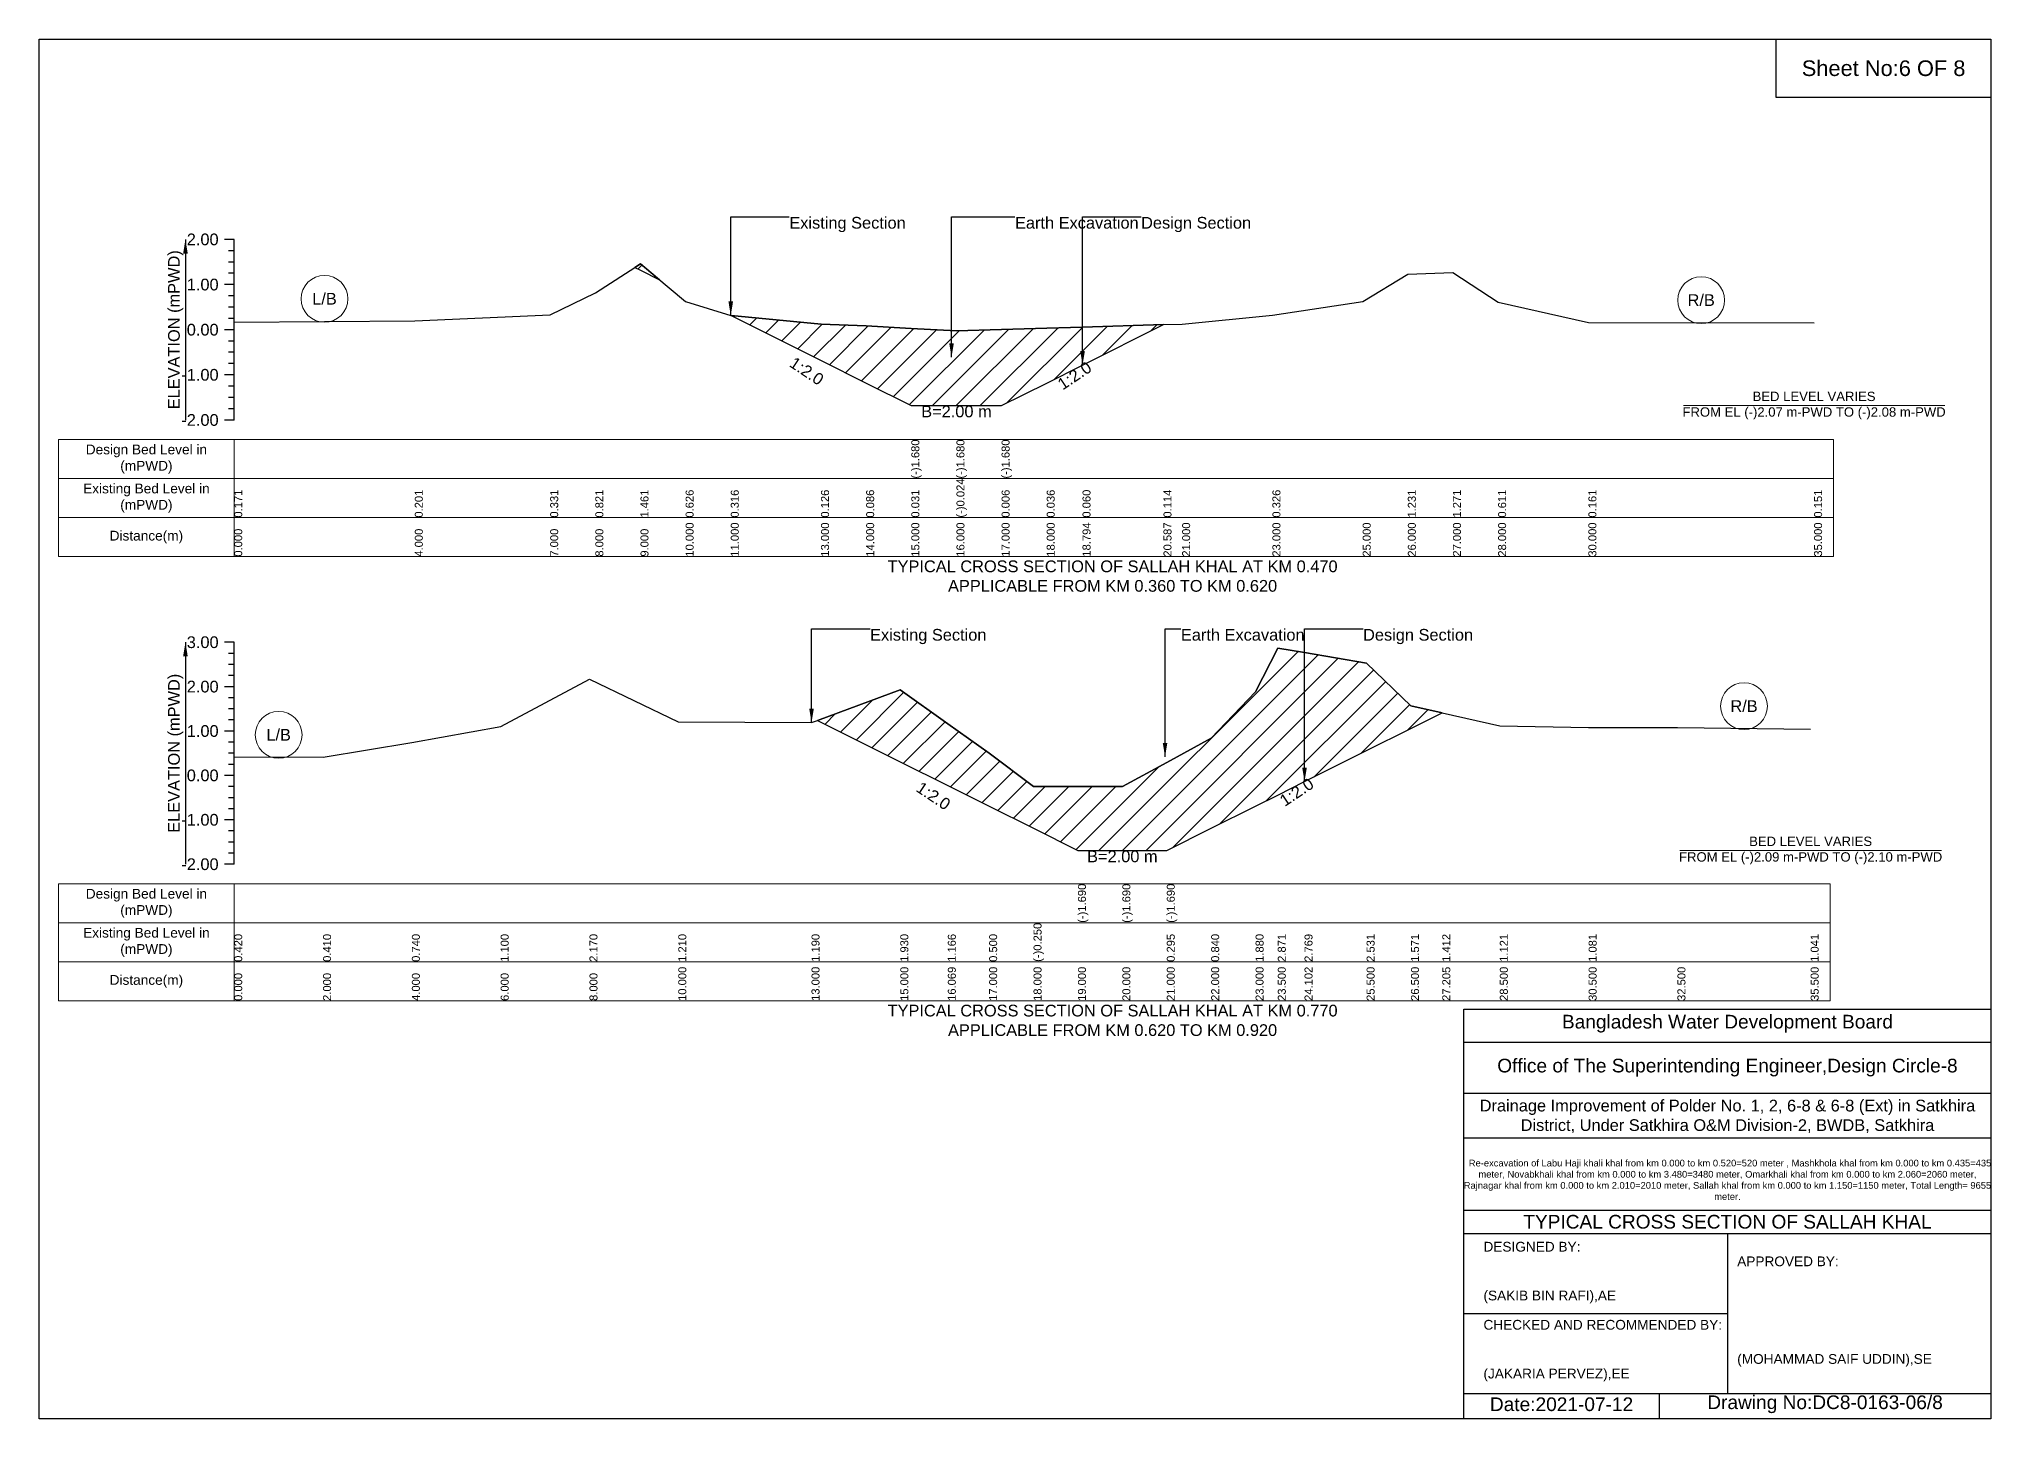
# Model space of a CAD drawing. Header units: inches. Extents: x 91000 to 648000, y -5656 to 141.
# Drawn here: x 620000 to 628000, y -5656 to 0 of the extents above; entities that cross this region are included whole.
import ezdxf

# ---------------------------------------------------------------- set-up
doc = ezdxf.new("R2010")
doc.units = ezdxf.units.IN
doc.header["$LTSCALE"] = 7
doc.header["$MEASUREMENT"] = 0
for name, color, linetype, lineweight in [('Cross section Data Border', 7, 'Continuous', 9), ('Cross Section Labels', 7, 'Continuous', 9), ('Existing_Bed_Level for Xsection', 7, 'Continuous', 25)]:
    doc.layers.add(name, color=color, linetype=linetype, lineweight=lineweight)
doc.styles.get("Standard").update_dxf_attribs({"font": 'arial.ttf'})
doc.dimstyles.get("Standard").update_dxf_attribs({"dimtxt": 0.18, "dimasz": 0.18, "dimexe": 0.18, "dimexo": 0.0625, "dimgap": 0.09, "dimtad": 0, "dimtih": 1, "dimtoh": 1, "dimdec": 4, "dimzin": 0, "dimdsep": 46, "dimtxsty": 'Standard', "dimcen": 0.09, "dimadec": 0, "dimazin": 0, "dimtfac": 1, "dimtdec": 4, "dimtofl": 0, "dimtmove": 0, "dimatfit": 3, "dimfxl": 1, "dimtolj": 1, "dimtzin": 0, "dimarcsym": 0})

msp = doc.modelspace()

# ---------------------------------------------------------------- hatches: boundary and pattern name
at = {"layer": 'Existing_Bed_Level for Xsection'}
h = msp.add_hatch(dxfattribs=at)
h.set_pattern_fill('ANSI31', color=256, scale=555, style=0)
h.paths.add_polyline_path([(622442.1, -935.9), (622465, -947.4), (622542.9, -986.3), (622465, -921.3)])
h = msp.add_hatch(dxfattribs=at)
h.set_pattern_fill('ANSI31', color=256, scale=555, style=0)
h.paths.add_polyline_path([(622836.8, -1133.3), (623205, -1317.4), (623205.9, -1317.8), (623390, -1409.9), (623575, -1502.4), (623760, -1502.4), (623945, -1502.4), (624130, -1409.9), (624276.8, -1336.5), (624608.6, -1170.5), (624276.8, -1180.5), (624130, -1184.9), (623945, -1190.5), (623760, -1196), (623575, -1185.8), (623390, -1175.7), (623205.9, -1168.3), (623205, -1168.2)])
h = msp.add_hatch(dxfattribs=at)
h.set_pattern_fill('ANSI31', color=256, scale=546, style=0)
h.paths.add_polyline_path([(623191.1, -2792.6), (623530, -2962.1), (623724.6, -3059.4), (623894, -3144.1), (624076, -3235.1), (624258, -3326.1), (624440, -3326.1), (624622, -3326.1), (624804, -3235.1), (624986, -3144.1), (625077, -3098.6), (625186.6, -3043.8), (625441, -2916.6), (625623, -2825.6), (625751.3, -2761.4), (625623, -2732.6), (625441, -2557.9), (625186.6, -2514.6), (625077, -2496), (624986, -2676.3), (624804, -2865.6), (624622, -2964.8), (624440, -3064), (624258, -3064), (624076, -3064), (623894, -2927.5), (623724.6, -2806.3), (623530, -2667.2)])

# ---------------------------------------------------------------- linework, layer by layer
for points in [[(620000, 0), (628000, 0), (628000, -5656), (620000, -5656)], [(627120, 0), (628000, 0), (628000, -240), (627120, -240)]]:
    msp.add_lwpolyline(points, close=True)
for points in [[(625840, -5656), (625840, -3976), (628000, -3976)], [(625840, -4112), (628000, -4112)], [(625840, -4320), (628000, -4320)], [(625840, -4504), (628000, -4504)], [(625840, -4800), (628000, -4800)], [(625840, -4896), (628000, -4896)], [(626920, -4896), (626920, -5552)], [(625840, -5224), (626920, -5224)], [(625840, -5552), (628000, -5552)], [(626640, -5552), (626640, -5656)]]:
    msp.add_lwpolyline(points)
at = {"layer": 'Cross section Data Border'}
for points in [[(620080, -1641.6), (627355, -1641.6), (627355, -2121.6), (620080, -2121.6)], [(620080, -3462.5), (627341, -3462.5), (627341, -3942.5), (620080, -3942.5)]]:
    msp.add_lwpolyline(points, close=True, dxfattribs=at)
for points in [[(620800, -1641.6), (620800, -2121.6)], [(620080, -1801.6), (627355, -1801.6)], [(620080, -1961.6), (627355, -1961.6)], [(620800, -3462.5), (620800, -3942.5)], [(620080, -3622.5), (627341, -3622.5)], [(620080, -3782.5), (627341, -3782.5)]]:
    msp.add_lwpolyline(points, dxfattribs=at)
at = {"layer": 'Cross Section Labels'}
for points in [[(626739.2, -1502.4), (627810.8, -1502.4)], [(626725.2, -3326.1), (627796.8, -3326.1)]]:
    msp.add_lwpolyline(points, dxfattribs=at)
for centre in [(621170, -1064.7), (626812.5, -1070.2), (626988, -2734.4), (620982, -2852)]:
    msp.add_circle(centre, 96, dxfattribs=at)
at = {"layer": 'Existing_Bed_Level for Xsection'}
for points in [[(620800, -821.6), (620760, -821.6)], [(620800, -867.8), (620776, -867.8)], [(620800, -1561.6), (620800, -1376.6), (620800, -1191.6), (620800, -1006.6), (620800, -821.6)], [(620800, -914.1), (620776, -914.1)], [(620800, -1159.9), (621540, -1154.4), (622095, -1130.3), (622280, -1039.7), (622465, -921.3), (622650, -1075.8), (622835, -1133.1), (622836.8, -1133.3), (623205, -1168.2), (623205.9, -1168.3), (623390, -1175.7), (623575, -1185.8), (623575, -1185.8), (623760, -1196), (623760, -1196), (623945, -1190.5), (623945, -1190.5), (624130, -1184.9), (624276.8, -1180.5), (624608.6, -1170.5), (624685, -1168.2), (625055, -1131.2), (625425, -1075.8), (625610, -963.8), (625795, -956.4), (625980, -1078.5), (626350, -1161.8), (627275, -1163.6)], [(620800, -1006.6), (620760, -1006.6)], [(620800, -960.3), (620776, -960.3)], [(620800, -1052.8), (620776, -1052.8)], [(620800, -1099.1), (620776, -1099.1)], [(620800, -1191.6), (620760, -1191.6)], [(620800, -1145.3), (620776, -1145.3)], [(620800, -1237.8), (620776, -1237.8)], [(620800, -1284.1), (620776, -1284.1)], [(620800, -1330.3), (620776, -1330.3)], [(620800, -1376.6), (620760, -1376.6)], [(620800, -1422.8), (620776, -1422.8)], [(620800, -1469.1), (620776, -1469.1)], [(620800, -1515.3), (620776, -1515.3)], [(620800, -1561.6), (620760, -1561.6)], [(620800, -2472.5), (620760, -2472.5)], [(620800, -3382.5), (620800, -3200.5), (620800, -3018.5), (620800, -2836.5), (620800, -2654.5), (620800, -2472.5)], [(620800, -2518), (620776, -2518)], [(620800, -2942.1), (621164, -2943.9), (621528, -2883.8), (621892, -2818.3), (622256, -2623.6), (622620, -2798.3), (623166, -2801.9), (623191.1, -2792.6), (623530, -2667.2), (623724.6, -2806.3), (623894, -2927.5), (624076, -3064), (624258, -3064), (624258, -3064), (624440, -3064), (624440, -3064), (624622, -2964.8), (624622, -2964.8), (624804, -2865.6), (624986, -2676.3), (625077, -2496), (625186.6, -2514.6), (625441, -2557.9), (625623, -2732.6), (625751.3, -2761.4), (625987, -2814.5), (626351, -2821.8), (626715, -2821.8), (627261, -2829)], [(620800, -2563.5), (620776, -2563.5)], [(620800, -2609), (620776, -2609)], [(620800, -2654.5), (620760, -2654.5)], [(620800, -2700), (620776, -2700)], [(620800, -2745.5), (620776, -2745.5)], [(620800, -2791), (620776, -2791)], [(620800, -2836.5), (620760, -2836.5)], [(620800, -2882), (620776, -2882)], [(620800, -2927.5), (620776, -2927.5)], [(620800, -3018.5), (620760, -3018.5)], [(620800, -2973), (620776, -2973)], [(620800, -3064), (620776, -3064)], [(620800, -3109.5), (620776, -3109.5)], [(620800, -3155), (620776, -3155)], [(620800, -3200.5), (620760, -3200.5)], [(620800, -3246), (620776, -3246)], [(620800, -3291.5), (620776, -3291.5)], [(620800, -3337), (620776, -3337)], [(620800, -3382.5), (620760, -3382.5)]]:
    msp.add_lwpolyline(points, dxfattribs=at)
for points in [[(622442.1, -935.9), (622465, -947.4), (622542.9, -986.3), (622465, -921.3)], [(622836.8, -1133.3), (622836.8, -1133.3), (623205, -1317.4), (623205.9, -1317.8), (623390, -1409.9), (623575, -1502.4), (623575, -1502.4), (623760, -1502.4), (623760, -1502.4), (623945, -1502.4), (623945, -1502.4), (624130, -1409.9), (624276.8, -1336.5), (624608.6, -1170.5), (624276.8, -1180.5), (624130, -1184.9), (623945, -1190.5), (623945, -1190.5), (623760, -1196), (623760, -1196), (623575, -1185.8), (623575, -1185.8), (623390, -1175.7), (623205.9, -1168.3), (623205, -1168.2), (622836.8, -1133.3)], [(623191.1, -2792.6), (623530, -2962.1), (623724.6, -3059.4), (623894, -3144.1), (624076, -3235.1), (624258, -3326.1), (624258, -3326.1), (624440, -3326.1), (624440, -3326.1), (624622, -3326.1), (624622, -3326.1), (624804, -3235.1), (624986, -3144.1), (625077, -3098.6), (625186.6, -3043.8), (625441, -2916.6), (625623, -2825.6), (625751.3, -2761.4), (625751.3, -2761.4), (625751.3, -2761.4), (625623, -2732.6), (625441, -2557.9), (625186.6, -2514.6), (625077, -2496), (624986, -2676.3), (624804, -2865.6), (624622, -2964.8), (624622, -2964.8), (624440, -3064), (624440, -3064), (624258, -3064), (624258, -3064), (624076, -3064), (623894, -2927.5), (623724.6, -2806.3), (623530, -2667.2)]]:
    msp.add_lwpolyline(points, close=True, dxfattribs=at)

# ---------------------------------------------------------------- texts
at = {"attachment_point": 5}
for s, insert, char_height in [('Sheet No:6 OF 8', (627560, -120), 64), ('Bangladesh Water Development Board', (626920, -4036), 56), ('Office of The Superintending Engineer,Design Circle-8', (626920, -4216), 56)]:
    msp.add_mtext(s, dxfattribs=dict(at, insert=insert, char_height=char_height))
for s, insert, char_height, width, attachment_point in [('Drainage Improvement of Polder No. 1, 2, 6-8 & 6-8 (Ext) in Satkhira District, Under Satkhira O&M Division-2, BWDB, Satkhira', (626920, -4416), 48, 2240, 5), ('  Re-excavation of Labu Haji khali khal from km 0.000 to km 0.520=520 meter , Mashkhola khal from km 0.000 to km 0.435=435 meter, Novabkhali khal from km 0.000 to km 3.480=3480 meter, Omarkhali khal from km 0.000 to km 2.060=2060 meter, Rajnagar khal from km 0.000 to km 2.010=2010 meter, Sallah khal from km 0.000 to km 1.150=1150 meter, Total Length= 9655 meter. ', (626920, -4676), 27.4148, 2160, 5), ('TYPICAL CROSS SECTION OF SALLAH KHAL', (626920, -4848), 56, 2240, 5), ('DESIGNED BY:^J^J^J(SAKIB BIN RAFI),AE', (625920, -5056), 40, 1120, 4), ('APPROVED BY:^J^J^J^J^J^J(MOHAMMAD SAIF UDDIN),SE', (626960, -5216), 40, 1120, 4), ('CHECKED AND RECOMMENDED BY:^J^J^J(JAKARIA PERVEZ),EE', (625920, -5376), 40, 1120, 4), ('Date:2021-07-12', (626240, -5596), 56, 1120, 5), ('Drawing No:DC8-0163-06/8', (627320, -5596), 56, 1760, 5)]:
    msp.add_mtext(s, dxfattribs=dict(insert=insert, char_height=char_height, width=width, attachment_point=attachment_point))
at = {"layer": 'Cross section Data Border', "char_height": 40, "width": 640, "attachment_point": 5}
for s, insert in [('Design Bed Level in (mPWD)', (620440, -1721.6)), ('Existing Bed Level in (mPWD)', (620440, -1881.6)), ('Distance(m)', (620440, -2041.6)), ('Design Bed Level in (mPWD)', (620440, -3542.5)), ('Existing Bed Level in (mPWD)', (620440, -3702.5)), ('Distance(m)', (620440, -3862.5))]:
    msp.add_mtext(s, dxfattribs=dict(at, insert=insert))
at = {"layer": 'Cross Section Labels'}
for s, insert, char_height, attachment_point in [('Existing Section', (623075, -729.1), 48, 1), ('Earth Excavation', (624000, -729.1), 48, 1), ('Design Section', (624516.8, -729.1), 48, 1), ('L/B', (621170, -1064.7), 48, 5), ('R/B', (626812.5, -1070.2), 48, 5), ('B=2.00 m', (623760, -1502.4), 48, 2), ('BED LEVEL VARIES ^JFROM EL (-)2.07 m-PWD TO (-)2.08 m-PWD', (627275, -1502.4), 38.4, 5), ('TYPICAL CROSS SECTION OF SALLAH KHAL AT KM 0.470^JAPPLICABLE FROM KM 0.360 TO KM 0.620', (624400, -2201.6), 48, 5), ('Existing Section', (623406, -2417.9), 48, 1), ('Earth Excavation', (624680, -2417.9), 48, 1), ('Design Section', (625426.6, -2417.9), 48, 1), ('R/B', (626988, -2734.4), 48, 5), ('L/B', (620982, -2852), 48, 5), ('BED LEVEL VARIES ^JFROM EL (-)2.09 m-PWD TO (-)2.10 m-PWD', (627261, -3326.1), 38.4, 5), ('B=2.00 m', (624440, -3326.1), 48, 2), ('TYPICAL CROSS SECTION OF SALLAH KHAL AT KM 0.770^JAPPLICABLE FROM KM 0.620 TO KM 0.920', (624400, -4022.5), 48, 5)]:
    msp.add_mtext(s, dxfattribs=dict(at, insert=insert, char_height=char_height, attachment_point=attachment_point))
at = {"layer": 'Cross Section Labels', "char_height": 48, "attachment_point": 2}
for insert, rotation in [((623159.7, -1340.9), 326.30993), ((624230.6, -1359.6), 33.69007), ((625141.1, -3066.5), 33.69007), ((623679.1, -3082.1), 326.30993)]:
    msp.add_mtext('1:2.0', dxfattribs=dict(at, insert=insert, rotation=rotation))
at = {"layer": 'Existing_Bed_Level for Xsection', "char_height": 48, "attachment_point": 6}
for s, insert in [('2.00', (620736, -821.6)), ('1.00', (620736, -1006.6)), ('0.00', (620736, -1191.6)), ('-1.00', (620736, -1376.6)), ('-2.00', (620736, -1561.6)), ('3.00', (620736, -2472.5)), ('2.00', (620736, -2654.5)), ('1.00', (620736, -2836.5)), ('0.00', (620736, -3018.5)), ('-1.00', (620736, -3200.5)), ('-2.00', (620736, -3382.5))]:
    msp.add_mtext(s, dxfattribs=dict(at, insert=insert))
at = {"layer": 'Existing_Bed_Level for Xsection', "rotation": 90}
for s, insert, char_height, attachment_point in [('ELEVATION (mPWD)', (620560, -1191.6), 48, 5), ('(-)1.680', (623575, -1801.6), 32.8, 1), ('(-)1.680', (623760, -1801.6), 32.8, 1), ('(-)1.680', (623945, -1801.6), 32.8, 1), ('(-)0.024', (623760, -1961.6), 32.8, 1), ('0.171', (620800, -1961.6), 32.8, 1), ('0.201', (621540, -1961.6), 32.8, 1), ('0.331', (622095, -1961.6), 32.8, 1), ('0.821', (622280, -1961.6), 32.8, 1), ('1.461', (622465, -1961.6), 32.8, 1), ('0.626', (622650, -1961.6), 32.8, 1), ('0.316', (622835, -1961.6), 32.8, 1), ('0.126', (623205, -1961.6), 32.8, 1), ('0.086', (623390, -1961.6), 32.8, 1), ('0.031', (623575, -1961.6), 32.8, 1), ('0.006', (623945, -1961.6), 32.8, 1), ('0.036', (624130, -1961.6), 32.8, 1), ('0.060', (624276.8, -1961.6), 32.8, 1), ('0.114', (624608.6, -1961.6), 32.8, 1), ('0.326', (625055, -1961.6), 32.8, 1), ('1.231', (625610, -1961.6), 32.8, 1), ('1.271', (625795, -1961.6), 32.8, 1), ('0.611', (625980, -1961.6), 32.8, 1), ('0.161', (626350, -1961.6), 32.8, 1), ('0.151', (627275, -1961.6), 32.8, 1), ('10.000', (622650, -2121.6), 32.8, 1), ('11.000', (622835, -2121.6), 32.8, 1), ('13.000', (623205, -2121.6), 32.8, 1), ('14.000', (623390, -2121.6), 32.8, 1), ('15.000', (623575, -2121.6), 32.8, 1), ('16.000', (623760, -2121.6), 32.8, 1), ('17.000', (623945, -2121.6), 32.8, 1), ('18.000', (624130, -2121.6), 32.8, 1), ('18.794', (624276.8, -2121.6), 32.8, 1), ('20.587', (624608.6, -2121.6), 32.8, 1), ('21.000', (624685, -2121.6), 32.8, 1), ('23.000', (625055, -2121.6), 32.8, 1), ('25.000', (625425, -2121.6), 32.8, 1), ('26.000', (625610, -2121.6), 32.8, 1), ('27.000', (625795, -2121.6), 32.8, 1), ('28.000', (625980, -2121.6), 32.8, 1), ('30.000', (626350, -2121.6), 32.8, 1), ('35.000', (627275, -2121.6), 32.8, 1), ('0.000', (620800, -2121.6), 32.8, 1), ('4.000', (621540, -2121.6), 32.8, 1), ('7.000', (622095, -2121.6), 32.8, 1), ('8.000', (622280, -2121.6), 32.8, 1), ('9.000', (622465, -2121.6), 32.8, 1), ('ELEVATION (mPWD)', (620560, -2927.5), 48, 5), ('(-)1.690', (624258, -3622.5), 32.8, 1), ('(-)1.690', (624440, -3622.5), 32.8, 1), ('(-)1.690', (624622, -3622.5), 32.8, 1), ('0.420', (620800, -3782.5), 32.8, 1), ('0.410', (621164, -3782.5), 32.8, 1), ('0.740', (621528, -3782.5), 32.8, 1), ('1.100', (621892, -3782.5), 32.8, 1), ('2.170', (622256, -3782.5), 32.8, 1), ('1.210', (622620, -3782.5), 32.8, 1), ('1.190', (623166, -3782.5), 32.8, 1), ('1.930', (623530, -3782.5), 32.8, 1), ('1.166', (623724.6, -3782.5), 32.8, 1), ('0.500', (623894, -3782.5), 32.8, 1), ('(-)0.250', (624076, -3782.5), 32.8, 1), ('0.295', (624622, -3782.5), 32.8, 1), ('0.840', (624804, -3782.5), 32.8, 1), ('1.880', (624986, -3782.5), 32.8, 1), ('2.871', (625077, -3782.5), 32.8, 1), ('2.769', (625186.6, -3782.5), 32.8, 1), ('2.531', (625441, -3782.5), 32.8, 1), ('1.571', (625623, -3782.5), 32.8, 1), ('1.412', (625751.3, -3782.5), 32.8, 1), ('1.121', (625987, -3782.5), 32.8, 1), ('1.081', (626351, -3782.5), 32.8, 1), ('1.041', (627261, -3782.5), 32.8, 1), ('0.000', (620800, -3942.5), 32.8, 1), ('2.000', (621164, -3942.5), 32.8, 1), ('4.000', (621528, -3942.5), 32.8, 1), ('6.000', (621892, -3942.5), 32.8, 1), ('8.000', (622256, -3942.5), 32.8, 1), ('10.000', (622620, -3942.5), 32.8, 1), ('13.000', (623166, -3942.5), 32.8, 1), ('15.000', (623530, -3942.5), 32.8, 1), ('16.069', (623724.6, -3942.5), 32.8, 1), ('17.000', (623894, -3942.5), 32.8, 1), ('18.000', (624076, -3942.5), 32.8, 1), ('19.000', (624258, -3942.5), 32.8, 1), ('20.000', (624440, -3942.5), 32.8, 1), ('21.000', (624622, -3942.5), 32.8, 1), ('22.000', (624804, -3942.5), 32.8, 1), ('23.000', (624986, -3942.5), 32.8, 1), ('23.500', (625077, -3942.5), 32.8, 1), ('24.102', (625186.6, -3942.5), 32.8, 1), ('25.500', (625441, -3942.5), 32.8, 1), ('26.500', (625623, -3942.5), 32.8, 1), ('27.205', (625751.3, -3942.5), 32.8, 1), ('28.500', (625987, -3942.5), 32.8, 1), ('30.500', (626351, -3942.5), 32.8, 1), ('32.500', (626715, -3942.5), 32.8, 1), ('35.500', (627261, -3942.5), 32.8, 1)]:
    msp.add_mtext(s, dxfattribs=dict(at, insert=insert, char_height=char_height, attachment_point=attachment_point))

# ---------------------------------------------------------------- leaders
at = {"layer": 'Cross Section Labels', "annotation_type": 0, "has_hookline": 1, "hookline_direction": 0}
for points, text_width in [([(622835, -1133.1), (622835, -729.1), (623074.9, -729.1)], 467.2), ([(623739.9, -1304.5), (623739.9, -729.1), (623999.9, -729.1)], 497), ([(624276.8, -1336.5), (624276.8, -729.1), (624516.7, -729.1)], 441.2), ([(623166, -2801.9), (623166, -2417.9), (623405.9, -2417.9)], 467.2), ([(624615, -2942.4), (624615, -2417.9), (624679.9, -2417.9)], 497), ([(625186.6, -3043.8), (625186.6, -2417.9), (625426.5, -2417.9)], 441.2)]:
    msp.add_leader(points, dimstyle='Standard', override={"dimasz": 57.6}, dxfattribs=dict(at, text_width=text_width))
at = {"layer": 'Existing_Bed_Level for Xsection'}
for points in [[(620600, -821.6), (620600, -1561.6)], [(620600, -2472.5), (620600, -3382.5)]]:
    msp.add_leader(points, dimstyle='Standard', override={"dimasz": 57.6}, dxfattribs=at)

doc.saveas('drawing.dxf')
